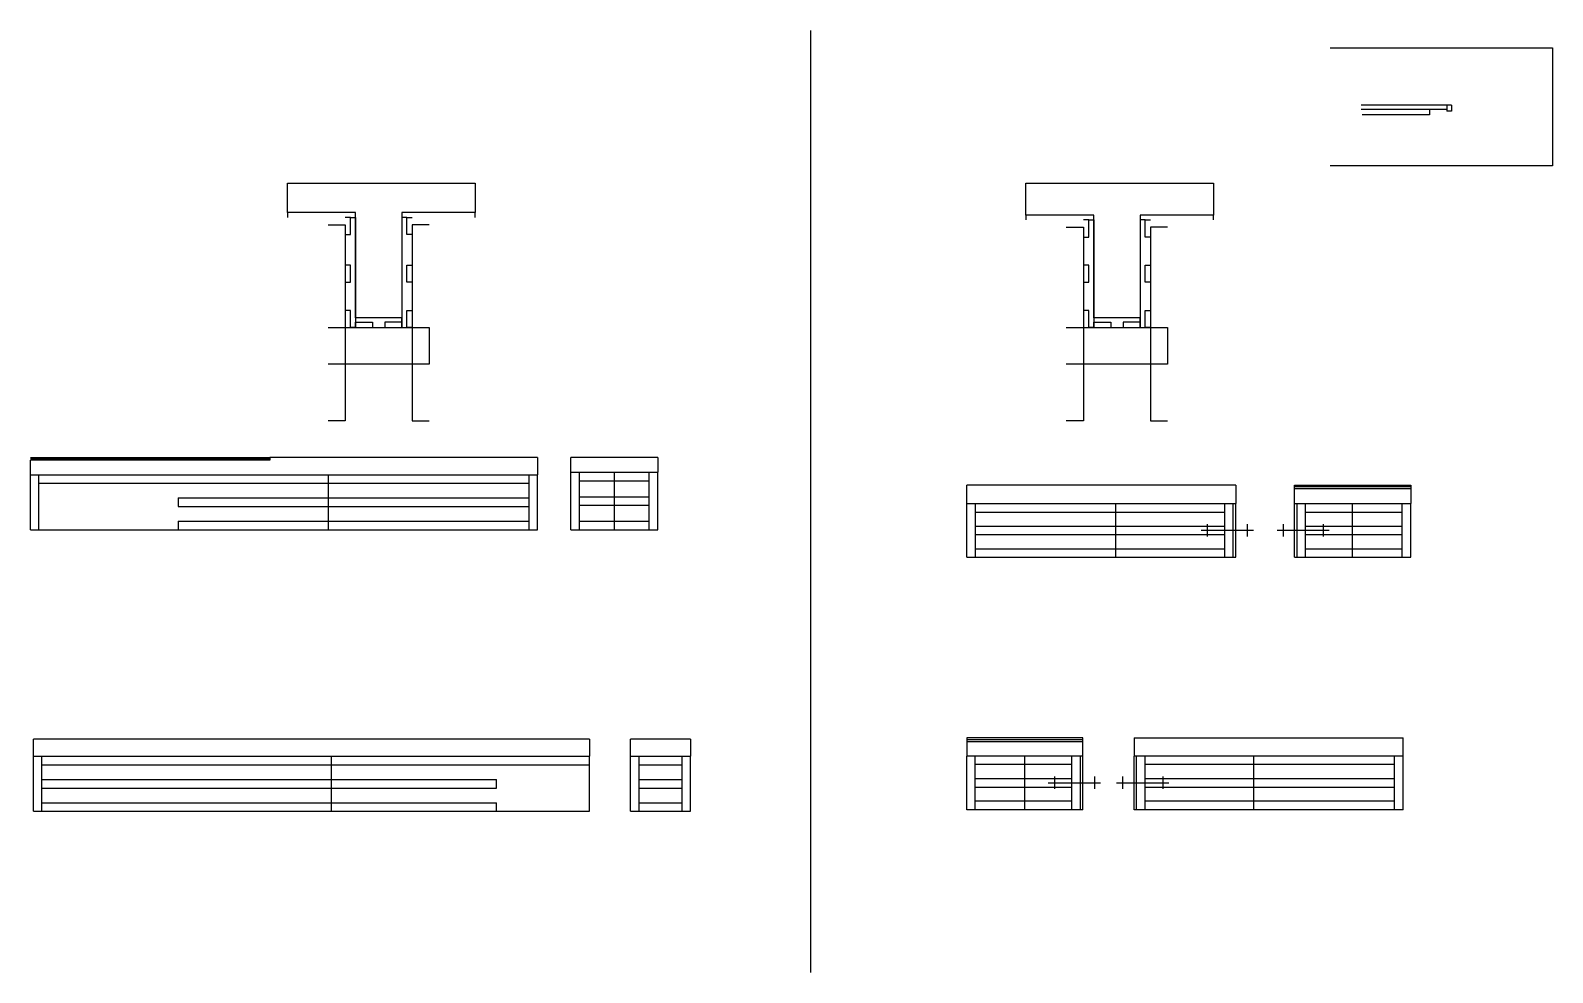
# Model space of a CAD drawing. Header units: metres. Extents: x 5922 to 7168, y 4177 to 4947.
import ezdxf

# ---------------------------------------------------------------- set-up
doc = ezdxf.new("R2010")
doc.units = ezdxf.units.M
for name, color, linetype in [('00 - FELIPE', 7, 'Continuous'), ('CONCRETO', 7, 'Continuous'), ('COTA', 7, 'Continuous'), ('Cotas', 7, 'Continuous'), ('Madeira', 7, 'Continuous'), ('NOMENCLATURA', 7, 'Continuous'), ('Painéis', 7, 'Continuous'), ('SARR_2.2x7', 7, 'Continuous'), ('SARR_3.5x7', 7, 'Continuous'), ('SARR_EDITAR', 7, 'Continuous')]:
    doc.layers.add(name, color=color, linetype=linetype)

msp = doc.modelspace()

# ---------------------------------------------------------------- linework, layer by layer
at = {"layer": '00 - FELIPE', "color": 7, "lineweight": 25}
msp.add_line((7067.2, 4882.6), (7067.2, 4878.3), dxfattribs=at)
at = {"layer": 'CONCRETO', "color": 7, "lineweight": 25}
for points in [[(6132.6, 4798.4), (6132.6, 4822.4), (6286.2, 4822.4), (6286.2, 4798.4), (6226.2, 4798.4), (6226.2, 4712.4), (6188.2, 4712.4), (6188.2, 4798.4)], [(6736.7, 4796.4), (6736.7, 4822.4), (6890.3, 4822.4), (6890.3, 4796.4), (6830.3, 4796.4), (6830.3, 4712.4), (6792.3, 4712.4), (6792.3, 4796.4)]]:
    msp.add_lwpolyline(points, dxfattribs=at)
at = {"layer": 'COTA', "color": 7, "lineweight": 25}
for p, q in [((6560.7, 4947.4), (6560.7, 4176.6)), ((5922.3, 4583.9), (5922.3, 4595.9)), ((6337.3, 4597.9), (6118.3, 4597.9)), ((6337.3, 4597.9), (6337.3, 4583.9)), ((6364.6, 4585.9), (6364.6, 4597.9)), ((6435.6, 4597.9), (6364.6, 4597.9)), ((6435.6, 4597.9), (6435.6, 4585.9)), ((6688.5, 4560.4), (6688.5, 4575.4)), ((6908.5, 4575.4), (6688.5, 4575.4)), ((6908.5, 4575.4), (6908.5, 4560.4)), ((6956.7, 4560.4), (6956.7, 4575.4)), ((7051.7, 4575.4), (7051.7, 4560.4)), ((5924.7, 4353.6), (5924.7, 4367.6)), ((6379.7, 4367.6), (5924.7, 4367.6)), ((6379.7, 4367.6), (6379.7, 4353.6)), ((6413.4, 4353.6), (6413.4, 4367.6)), ((6462.4, 4367.6), (6413.4, 4367.6)), ((6462.4, 4367.6), (6462.4, 4353.6)), ((6688.4, 4368.8), (6688.4, 4353.8)), ((6783.4, 4353.8), (6783.4, 4368.8)), ((6825.4, 4368.8), (6825.4, 4353.8)), ((6825.4, 4368.8), (7045.4, 4368.8)), ((7045.4, 4353.8), (7045.4, 4368.8))]:
    msp.add_line(p, q, dxfattribs=at)
at = {"layer": 'Cotas', "color": 7, "lineweight": 25}
msp.add_lwpolyline([(6985.8, 4933.1), (7167.8, 4933.1), (7167.8, 4836.5), (6985.8, 4836.5)], dxfattribs=at)
at = {"layer": 'Madeira', "color": 7, "lineweight": 25}
msp.add_line((7067.2, 4878.3), (7011.9, 4878.3), dxfattribs=at)
for points in [[(6179.8, 4780.4), (6184.2, 4780.4), (6184.2, 4794.4), (6179.8, 4794.4)], [(6234.6, 4780.4), (6230.2, 4780.4), (6230.2, 4794.4), (6234.6, 4794.4)], [(6783.9, 4778.4), (6788.3, 4778.4), (6788.3, 4792.4), (6783.9, 4792.4)], [(6838.7, 4778.4), (6834.3, 4778.4), (6834.3, 4792.4), (6838.7, 4792.4)], [(6179.8, 4741.4), (6184.2, 4741.4), (6184.2, 4755.4), (6179.8, 4755.4)], [(6234.6, 4741.4), (6230.2, 4741.4), (6230.2, 4755.4), (6234.6, 4755.4)], [(6783.9, 4741.4), (6788.3, 4741.4), (6788.3, 4755.4), (6783.9, 4755.4)], [(6838.7, 4741.4), (6834.3, 4741.4), (6834.3, 4755.4), (6838.7, 4755.4)], [(6179.8, 4704.4), (6184.2, 4704.4), (6184.2, 4718.4), (6179.8, 4718.4)], [(6188.2, 4704.4), (6188.2, 4708.8), (6202.2, 4708.8), (6202.2, 4704.4)], [(6226.2, 4704.4), (6226.2, 4708.8), (6212.2, 4708.8), (6212.2, 4704.4)], [(6234.6, 4704.4), (6230.2, 4704.4), (6230.2, 4718.4), (6234.6, 4718.4)], [(6783.9, 4704.4), (6788.3, 4704.4), (6788.3, 4718.4), (6783.9, 4718.4)], [(6792.3, 4704.4), (6792.3, 4708.8), (6806.3, 4708.8), (6806.3, 4704.4)], [(6830.3, 4704.4), (6830.3, 4708.8), (6816.3, 4708.8), (6816.3, 4704.4)], [(6838.7, 4704.4), (6834.3, 4704.4), (6834.3, 4718.4), (6838.7, 4718.4)]]:
    msp.add_lwpolyline(points, dxfattribs=at)
at = {"layer": 'NOMENCLATURA', "color": 7, "lineweight": 25}
for p, q in [((6880.2, 4538.5), (6923, 4538.5)), ((6885.2, 4543.4), (6885.2, 4533.5)), ((6918, 4543.4), (6918, 4533.5)), ((6942.3, 4538.5), (6985, 4538.5)), ((6947.3, 4543.4), (6947.3, 4533.5)), ((6980, 4543.4), (6980, 4533.5)), ((6760.1, 4336.9), (6760.1, 4326.9)), ((6792.9, 4336.9), (6792.9, 4326.9)), ((6816, 4336.9), (6816, 4326.9)), ((6848.8, 4336.9), (6848.8, 4326.9)), ((6755.1, 4331.9), (6797.9, 4331.9)), ((6811, 4331.9), (6853.8, 4331.9))]:
    msp.add_line(p, q, dxfattribs=at)
at = {"layer": 'Painéis', "color": 7, "lineweight": 25}
for p, q in [((7085.2, 4886.3), (7011.3, 4886.3)), ((7081.2, 4882.7), (7011.3, 4882.7)), ((7081.2, 4886.3), (7081.2, 4881.3)), ((7085.2, 4886.3), (7085.2, 4881.3)), ((7085.2, 4881.3), (7081.2, 4881.3)), ((5922.3, 4583.9), (6337.3, 4583.9)), ((5922.3, 4538.9), (5922.3, 4583.9)), ((6166.3, 4538.9), (6166.3, 4583.9)), ((6337.3, 4538.9), (6337.3, 4583.9)), ((6364.6, 4585.9), (6435.6, 4585.9)), ((6364.6, 4538.9), (6364.6, 4585.9)), ((6400.1, 4538.9), (6400.1, 4585.9)), ((6435.6, 4538.9), (6435.6, 4585.9)), ((6688.5, 4560.4), (6908.5, 4560.4)), ((6688.5, 4516.4), (6688.5, 4560.4)), ((6810.5, 4516.4), (6810.5, 4560.4)), ((6906.5, 4516.4), (6906.5, 4560.4)), ((6908.5, 4516.4), (6908.5, 4560.4)), ((6956.7, 4560.4), (7051.7, 4560.4)), ((6956.7, 4516.4), (6956.7, 4560.4)), ((6958.7, 4516.4), (6958.7, 4560.4)), ((7004.2, 4516.4), (7004.2, 4560.4)), ((7051.7, 4516.4), (7051.7, 4560.4)), ((5922.3, 4538.9), (6337.3, 4538.9)), ((6364.6, 4538.9), (6435.6, 4538.9)), ((6688.5, 4516.4), (6908.5, 4516.4)), ((6956.7, 4516.4), (7051.7, 4516.4)), ((5924.7, 4353.6), (6379.7, 4353.6)), ((5924.7, 4308.6), (5924.7, 4353.6)), ((6168.7, 4308.6), (6168.7, 4353.6)), ((6379.7, 4308.6), (6379.7, 4353.6)), ((6413.4, 4353.6), (6462.4, 4353.6)), ((6413.4, 4308.6), (6413.4, 4353.6)), ((6462.4, 4308.6), (6462.4, 4353.6)), ((6783.4, 4353.8), (6688.4, 4353.8)), ((6688.4, 4309.8), (6688.4, 4353.8)), ((6735.9, 4309.8), (6735.9, 4353.8)), ((6781.4, 4309.8), (6781.4, 4353.8)), ((6783.4, 4309.8), (6783.4, 4353.8)), ((7045.4, 4353.8), (6825.4, 4353.8)), ((6825.4, 4309.8), (6825.4, 4353.8)), ((6827.4, 4309.8), (6827.4, 4353.8)), ((6923.4, 4309.8), (6923.4, 4353.8)), ((7045.4, 4309.8), (7045.4, 4353.8)), ((6783.4, 4309.8), (6688.4, 4309.8)), ((7045.4, 4309.8), (6825.4, 4309.8)), ((5924.7, 4308.6), (6379.7, 4308.6)), ((6413.4, 4308.6), (6462.4, 4308.6))]:
    msp.add_line(p, q, dxfattribs=at)
for points in [[(6188.2, 4794.4), (6188.2, 4798.4), (6132.6, 4798.4), (6132.6, 4794.4)], [(6286.2, 4794.4), (6286.2, 4798.4), (6226.2, 4798.4), (6226.2, 4794.4)], [(6792.3, 4792.4), (6792.3, 4796.4), (6736.7, 4796.4), (6736.7, 4792.4)], [(6890.3, 4792.4), (6890.3, 4796.4), (6830.3, 4796.4), (6830.3, 4792.4)], [(6184.2, 4794.4), (6188.2, 4794.4), (6188.2, 4704.4), (6184.2, 4704.4)], [(6230.2, 4794.4), (6226.2, 4794.4), (6226.2, 4704.4), (6230.2, 4704.4)], [(6788.3, 4792.4), (6792.3, 4792.4), (6792.3, 4704.4), (6788.3, 4704.4)], [(6834.3, 4792.4), (6830.3, 4792.4), (6830.3, 4704.4), (6834.3, 4704.4)], [(6226.2, 4708.8), (6226.2, 4712.4), (6188.2, 4712.4), (6188.2, 4708.8)], [(6830.3, 4708.8), (6830.3, 4712.4), (6792.3, 4712.4), (6792.3, 4708.8)], [(5922.3, 4597.9), (6118.3, 4597.9), (6118.3, 4595.9), (5922.3, 4595.9)], [(6956.7, 4575.4), (7051.7, 4575.4), (7051.7, 4572.4), (6956.7, 4572.4)], [(6783.4, 4368.8), (6688.4, 4368.8), (6688.4, 4365.8), (6783.4, 4365.8)]]:
    msp.add_lwpolyline(points, dxfattribs=at)
at = {"layer": 'SARR_2.2x7', "color": 7, "lineweight": 25}
for p, q in [((5929.2, 4538.9), (5929.2, 4583.9)), ((6330.3, 4538.9), (6330.3, 4583.9)), ((6371.6, 4538.9), (6371.6, 4585.9)), ((6428.7, 4538.9), (6428.7, 4585.9)), ((5929.2, 4576.9), (6166.3, 4576.9)), ((6166.3, 4576.9), (6330.3, 4576.9)), ((6371.6, 4578.9), (6400.1, 4578.9)), ((6400.1, 4578.9), (6428.7, 4578.9)), ((6043.3, 4564.9), (6043.3, 4557.9)), ((6043.3, 4564.9), (6166.3, 4564.9)), ((6166.3, 4564.9), (6330.3, 4564.9)), ((6371.6, 4565.9), (6400.1, 4565.9)), ((6371.6, 4558.9), (6400.1, 4558.9)), ((6400.1, 4565.9), (6428.7, 4565.9)), ((6400.1, 4558.9), (6428.7, 4558.9)), ((6695.5, 4516.4), (6695.5, 4560.4)), ((6899.6, 4516.4), (6899.6, 4560.4)), ((6965.7, 4516.4), (6965.7, 4560.4)), ((7044.8, 4516.4), (7044.8, 4560.4)), ((6043.3, 4557.9), (6166.3, 4557.9)), ((6166.3, 4557.9), (6330.3, 4557.9)), ((6695.5, 4553.4), (6810.5, 4553.4)), ((6810.5, 4553.4), (6899.6, 4553.4)), ((6965.7, 4553.4), (7004.2, 4553.4)), ((7004.2, 4553.4), (7044.8, 4553.4)), ((6043.3, 4545.9), (6043.3, 4538.9)), ((6043.3, 4545.9), (6166.3, 4545.9)), ((6166.3, 4545.9), (6330.3, 4545.9)), ((6371.6, 4545.9), (6400.1, 4545.9)), ((6400.1, 4545.9), (6428.7, 4545.9)), ((6695.5, 4541.9), (6810.5, 4541.9)), ((6695.5, 4534.9), (6810.5, 4534.9)), ((6810.5, 4541.9), (6899.6, 4541.9)), ((6810.5, 4534.9), (6899.6, 4534.9)), ((6965.7, 4541.9), (7004.2, 4541.9)), ((6965.7, 4534.9), (7004.2, 4534.9)), ((7004.2, 4541.9), (7044.8, 4541.9)), ((7004.2, 4534.9), (7044.8, 4534.9)), ((6695.5, 4523.4), (6810.5, 4523.4)), ((6810.5, 4523.4), (6899.6, 4523.4)), ((6965.7, 4523.4), (7004.2, 4523.4)), ((7004.2, 4523.4), (7044.8, 4523.4)), ((5931.6, 4308.6), (5931.6, 4353.6)), ((6420.4, 4308.6), (6420.4, 4353.6)), ((6455.5, 4308.6), (6455.5, 4353.6)), ((6695.4, 4309.8), (6695.4, 4353.8)), ((6735.9, 4346.8), (6695.4, 4346.8)), ((6774.5, 4346.8), (6735.9, 4346.8)), ((6774.5, 4309.8), (6774.5, 4353.8)), ((6834.4, 4309.8), (6834.4, 4353.8)), ((6923.4, 4346.8), (6834.4, 4346.8)), ((7038.5, 4346.8), (6923.4, 4346.8)), ((7038.5, 4309.8), (7038.5, 4353.8)), ((5931.6, 4346.6), (6168.7, 4346.6)), ((5931.6, 4334.6), (6168.7, 4334.6)), ((6168.7, 4346.6), (6379.7, 4346.6)), ((6168.7, 4334.6), (6303.7, 4334.6)), ((6303.7, 4327.6), (6303.7, 4334.6)), ((6420.4, 4346.6), (6455.5, 4346.6)), ((6420.4, 4334.6), (6455.5, 4334.6)), ((6695.4, 4335.3), (6735.9, 4335.3)), ((6735.9, 4335.3), (6774.5, 4335.3)), ((6834.4, 4335.3), (6923.4, 4335.3)), ((6923.4, 4335.3), (7038.5, 4335.3)), ((5931.6, 4327.6), (6168.7, 4327.6)), ((6168.7, 4327.6), (6303.7, 4327.6)), ((6420.4, 4327.6), (6455.5, 4327.6)), ((6695.4, 4328.3), (6735.9, 4328.3)), ((6735.9, 4328.3), (6774.5, 4328.3)), ((6834.4, 4328.3), (6923.4, 4328.3)), ((6923.4, 4328.3), (7038.5, 4328.3)), ((5931.6, 4315.6), (6168.7, 4315.6)), ((6168.7, 4315.6), (6303.7, 4315.6)), ((6303.7, 4308.8), (6303.7, 4315.6)), ((6420.4, 4315.6), (6455.5, 4315.6)), ((6735.9, 4316.8), (6695.4, 4316.8)), ((6774.5, 4316.8), (6735.9, 4316.8)), ((6923.4, 4316.8), (6834.4, 4316.8)), ((7038.5, 4316.8), (6923.4, 4316.8))]:
    msp.add_line(p, q, dxfattribs=at)
at = {"layer": 'SARR_3.5x7', "color": 7, "lineweight": 25}
for points in [[(6165.8, 4788.4), (6179.8, 4788.4), (6179.8, 4627.9), (6165.8, 4627.9)], [(6248.6, 4788.4), (6234.6, 4788.4), (6234.6, 4627.9), (6248.6, 4627.9)], [(6769.9, 4786.4), (6783.9, 4786.4), (6783.9, 4627.9), (6769.9, 4627.9)], [(6852.7, 4786.4), (6838.7, 4786.4), (6838.7, 4627.9), (6852.7, 4627.9)], [(6165.8, 4704.4), (6248.6, 4704.4), (6248.6, 4674.3), (6165.8, 4674.3)], [(6769.9, 4704.4), (6852.7, 4704.4), (6852.7, 4674.3), (6769.9, 4674.3)]]:
    msp.add_lwpolyline(points, dxfattribs=at)
at = {"layer": 'SARR_EDITAR', "color": 7, "lineweight": 25}
for p, q in [((6118.3, 4596.9), (5922.3, 4596.9)), ((7051.7, 4573.9), (6956.7, 4573.9)), ((6688.4, 4367.3), (6783.4, 4367.3))]:
    msp.add_line(p, q, dxfattribs=at)

doc.saveas('drawing.dxf')
